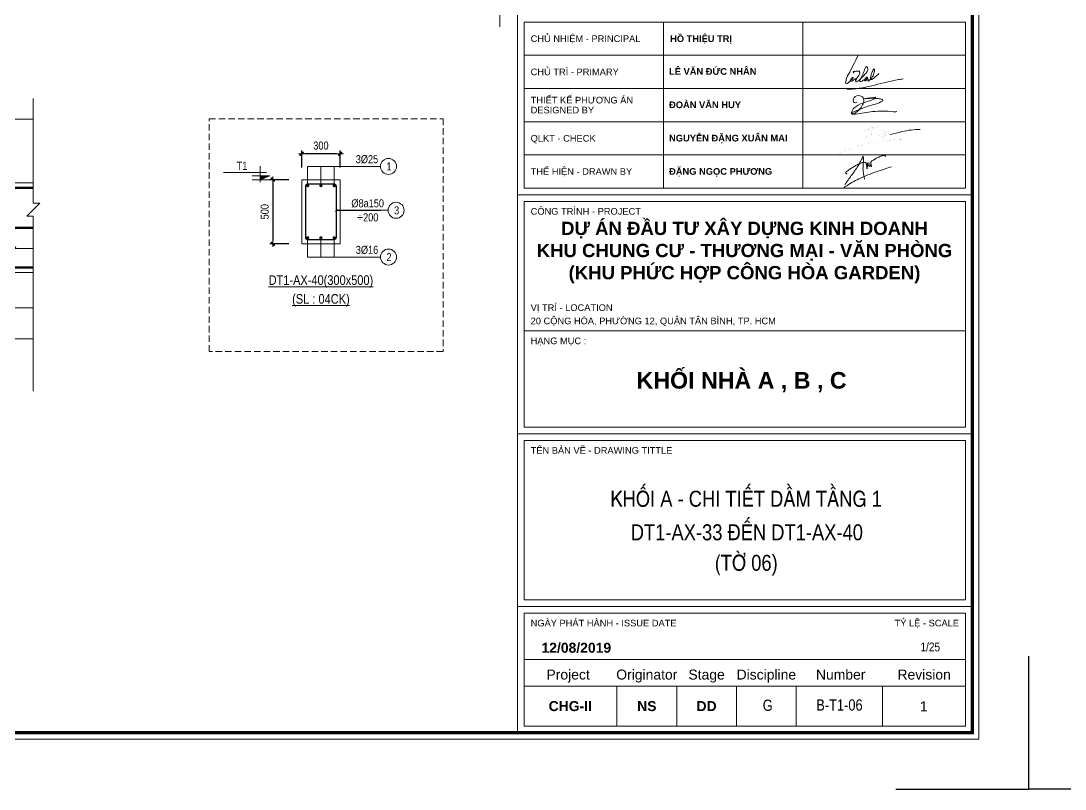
# Model space of a CAD drawing. Header units: millimetres. Extents: x 397144 to 8960116, y 345581 to 674207.
# Drawn here: x 5032996 to 5041148, y 648502 to 654500 of the extents above; entities that cross this region are included whole.
import ezdxf
from ezdxf.enums import TextEntityAlignment as Align
from ezdxf.xclip import XClip

# ---------------------------------------------------------------- set-up
doc = ezdxf.new("R2010")
doc.units = ezdxf.units.MM
doc.header["$XCLIPFRAME"] = 0
doc.header["$PDSIZE"] = -10
doc.linetypes.add('CENTER', pattern=[2, 1.25, -0.25, 0.25, -0.25])
doc.linetypes.add('HIDDEN', pattern=[0.375, 0.25, -0.125])
doc.layers.get('0').update_dxf_attribs({"linetype": 'CONTINUOUS'})
doc.layers.get('Defpoints').update_dxf_attribs({"color": 12, "linetype": 'CONTINUOUS'})
for name, color, linetype, lineweight in [('CDAI', 8, 'CONTINUOUS', 30), ('CHG_XX_Khung ten$0$TEXT', 7, 'CONTINUOUS', 15), ('CHUNHO', 7, 'CENTER', 13), ('CTHEP', 2, 'CONTINUOUS', 50), ('DBAO', 3, 'CONTINUOUS', 20), ('DGIONG', 4, 'CONTINUOUS', 13), ('KTH', 150, 'CONTINUOUS', 5), ('Net khuat', 8, 'HIDDEN', 13), ('STICK', 1, 'CONTINUOUS', 9), ('TEXT', 7, 'CONTINUOUS', 15)]:
    doc.layers.add(name, color=color, linetype=linetype, lineweight=lineweight)
doc.layers.add('HATCH', color=7, linetype='CONTINUOUS', lineweight=5, true_color=0x2491ff)
doc.styles.add('CHG_XX_Khung ten$0$A1 BORDER$0$ARIAL', font='arial.ttf')
doc.styles.add('CHG_XX_Khung ten$0$A1 BORDER$0$Arial - Bold', font='arialbd.ttf', dxfattribs={"height": 2.5})
doc.styles.add('CHG_XX_Khung ten$0$arial', font='arial.ttf')
doc.styles.add('CHG_XX_Khung ten$0$Arial - Bold', font='arialbd.ttf')
doc.styles.add('CHG_XX_Khung ten$0$title block pccc$0$ARIAL', font='arial.ttf')
doc.styles.add('CHG_XX_Khung ten$0$title block pccc$0$Arial - Bold', font='arialbd.ttf', dxfattribs={"height": 2.5})
doc.styles.add('Star-HelCon', font='VHELVCN_0.TTF')
doc.styles.add('TTP-HelCon', font='VHELVCN_0.TTF')
doc.styles.add('VNI-HELVE-CONDENSE', font='VHELVCN_0.TTF')
doc.dimstyles.new('kc-25', dxfattribs={"dimtxt": 62.5, "dimasz": 20, "dimexe": 20, "dimexo": 50, "dimgap": 25, "dimtad": 3, "dimdec": 0, "dimzin": 0, "dimdsep": 46, "dimtxsty": 'VNI-HELVE-CONDENSE', "dimblk": 'DIM', "dimcen": 2.5, "dimclrd": 256, "dimclre": 154, "dimclrt": 7, "dimaunit": 1, "dimadec": 0, "dimazin": 0, "dimtfac": 1, "dimtdec": 0, "dimtix": 1, "dimtmove": 0, "dimatfit": 3, "dimldrblk": 'DOT', "dimfxl": 1, "dimtolj": 1, "dimtzin": 0, "dimarcsym": 0})
doc.dimstyles.new('TTP-25', dxfattribs={"dimscale": 25, "dimtxt": 2.5, "dimasz": 1, "dimexe": 1, "dimexo": 1, "dimgap": 0.09, "dimtad": 0, "dimdec": 4, "dimrnd": 5, "dimzin": 9, "dimdsep": 46, "dimtxsty": 'TTP-HelCon', "dimblk": 'Stick1', "dimcen": 0.09, "dimdle": 1.5, "dimclrd": 256, "dimclre": 256, "dimclrt": 7, "dimadec": 0, "dimazin": 0, "dimtfac": 1, "dimtdec": 4, "dimtmove": 0, "dimatfit": 3, "dimldrblk": '_ArchTick1', "dimfxl": 1, "dimtvp": 1, "dimtolj": 1, "dimtzin": 0, "dimarcsym": 0})

# ---------------------------------------------------------------- blocks, each defined once
blk = doc.blocks.new('CHG_XX_Khung ten')
for p, q in [((687, 577), (687, 17)), ((687, 179), (824, 179)), ((687, 107), (824, 107)), ((687, 55), (824, 55))]:
    blk.add_line(p, q)
at = {"color": 9, "linetype": 'Continuous'}
for p, q in [((731, 231), (731, 181)), ((773, 231), (773, 181))]:
    blk.add_line(p, q, dxfattribs=at)
at = {"linetype": 'Continuous'}
for p, q in [((689, 39), (822, 39)), ((716.98, 31), (716.98, 19)), ((734.98, 31), (734.98, 19)), ((752.98, 31), (752.98, 19)), ((770.98, 31), (770.98, 19)), ((797, 31), (797, 19))]:
    blk.add_line(p, q, dxfattribs=at)
blk.add_lwpolyline([(15, 579), (826, 579), (826, 15), (15, 15)], close=True)
at = {"color": 4, "linetype": 'Continuous', "const_width": 1}
blk.add_lwpolyline([(17, 577), (824, 577), (824, 17), (17, 17)], close=True, dxfattribs=at)
at = {"color": 9, "linetype": 'Continuous'}
for points in [[(822, 221), (689, 221), (689, 231), (822, 231)], [(822, 211), (689, 211), (689, 221), (822, 221)], [(822, 201), (689, 201), (689, 211), (822, 211)], [(822, 191), (689, 191), (689, 201), (822, 201)], [(822, 181), (689, 181), (689, 191), (822, 191)]]:
    blk.add_lwpolyline(points, close=True, dxfattribs=at)
blk.add_lwpolyline([(822, 211), (689, 211), (822, 211)], dxfattribs=at)
at = {"linetype": 'Continuous'}
for points in [[(689, 177), (822, 177), (822, 138), (689, 138)], [(689, 109), (822, 109), (822, 138), (689, 138)], [(689, 105), (822, 105), (822, 57), (689, 57)], [(689, 53), (822, 53), (822, 31), (689, 31)], [(822, 19), (689, 19), (689, 31), (822, 31)]]:
    blk.add_lwpolyline(points, close=True, dxfattribs=at)
at = {"color": 1}
for points in [[(785.63, 182.08), (787.56, 184.76), (789.61, 187.7), (790.35, 188.98), (790.79, 189.92), (791.06, 190.59), (791.21, 189.09), (791.18, 188.31), (791.14, 187.75), (791.09, 186.47), (791.21, 185.58), (791.42, 184.31), (791.51, 183.99), (791.51, 183.74)], [(786.29, 185.19), (785.86, 185.61), (786.06, 185.86), (787.11, 186.7), (788.17, 187.35), (789.1, 187.9), (790.12, 188.41), (790.69, 188.61), (791.04, 188.74), (791.47, 188.79), (791.73, 188.72), (791.92, 188.61), (792.08, 188.33), (792.16, 188.06), (792.21, 187.84), (792.21, 187.27), (792.2, 187.05), (792.23, 186.85), (792.39, 187.1), (792.48, 187.84), (792.46, 188.12), (792.44, 188.61), (792.46, 188.03), (792.53, 187.67), (792.73, 187.74), (792.86, 187.87), (792.9, 188.09), (792.9, 188.28), (792.87, 188.7), (792.91, 188.19), (792.93, 187.79), (792.94, 187.69), (793.11, 187.61), (793.31, 187.73), (793.45, 187.93), (793.48, 188.22), (793.48, 188.64), (793.48, 189.05), (793.48, 188.49), (793.56, 187.84), (793.63, 187.45), (793.48, 188.6), (793.51, 188.92), (794.2, 189.45), (794.72, 189.76), (795.44, 190.17), (796.2, 190.5), (796.65, 190.69), (797.26, 190.79), (797.77, 190.74), (797.95, 190.55)], [(785.43, 181.21), (786.17, 181.73), (788.31, 183), (790.34, 184), (791.77, 184.64), (795.08, 185.91), (796.87, 186.5), (799.7, 187.42)]]:
    blk.add_spline(points, degree=3, dxfattribs=at)
at = {"layer": 'CHG_XX_Khung ten$0$TEXT', "color": 1}
blk.add_lwpolyline([(801.29, 204.04, -0.124137), (800.16, 204.02, 0.028888), (797.25, 204.19, 0.026156), (793.98, 204.04, 0.007061), (788.86, 203.28, -0.091769), (787.85, 203.27, -0.25841), (787.51, 203.62, -0.039719), (788.28, 204, -0.004242), (791.23, 205.18, -0.019244), (794.8, 206.31, 0.094204), (797.02, 207.28, 0.504882), (796.98, 207.63, 0.07616), (796.3, 207.87, 0.041135), (794.97, 208.03, 0.034641), (791.34, 207.9, 0.01407), (792.8, 208.12, 0.003668), (794.71, 208.36, -0.800617), (794.79, 208.18, -0.093248), (793.21, 207.32, 0.020479), (791.05, 206.59, 0.096842), (788.38, 205.18, 0.259163), (787.77, 203.63, 0.564182), (788.17, 203.39, 0.087383), (789.69, 204.36, 0.156422), (791.35, 207.23, 0.228987), (790.91, 208.45, 0.272068), (789.19, 208.76, 0.293527), (788.08, 207.43, 0.171419), (788.25, 206.94, 0.281707), (788.69, 206.7, 0.217513), (789.34, 206.92)], format="xyb", dxfattribs=at)
at = {"layer": 'CHG_XX_Khung ten$0$TEXT', "color": 1, "const_width": 0.0121}
for points in [[(791.6, 198.34, 0.143835), (794.1, 199.89, -0.075685), (793.5, 197.02, -0.172299), (794.95, 199.92, -0.299798), (795.6, 198.96, -0.170508), (795.36, 197.75, 0.168316), (795.11, 197.03)], [(791.95, 196.04, -0.054469), (792.33, 197.1, 0.103257), (792.78, 199.38)], [(797.47, 197.92, 0.401177), (797.3, 198.32, 0.483935), (795.9, 197.43, 0.196997), (796.02, 196.61, 0.296639), (796.38, 196.53, 0.183057), (797.12, 197.39)], [(797.48, 198.09, 0.142769), (797.07, 197.1, 0.220826), (797.29, 196.56, 0.106687), (798.07, 198.16, 0.181562), (797.64, 197.4, -0.039872), (797.25, 196.09, -0.060225), (798.09, 197.69, 0.017174), (797.52, 196.45, -0.149286), (799.3, 197.16)], [(806.31, 195.73, -0.026807), (805.12, 195.66, 0.027369), (800.25, 195.52, 0.022423), (795.26, 194.89, 0.038275), (791.04, 194.04, 0.053272), (785.95, 192.37, 0.118692), (783.44, 190.96)]]:
    blk.add_lwpolyline(points, format="xyb", dxfattribs=at)
at = {"layer": 'CHG_XX_Khung ten$0$TEXT', "color": 1}
for centre, radius, start, end in [((808.51, 174.85), 23.83, 90.5448, 103.6788), ((793.37, 230.45), 33.81, 280.1185, 286.3373)]:
    blk.add_arc(centre, radius, start, end, dxfattribs=at)
for points in [[(789.62, 220.97), (786.72, 215.31), (785.87, 213.03), (785.94, 212.46), (786.42, 212.53), (787.18, 213.24), (787.77, 213.73), (788.12, 214.16), (788.07, 214.29), (787.94, 214.27), (787.28, 213.56), (787.2, 213.33), (787.26, 213.21), (787.44, 213.16), (787.7, 213.23), (788.87, 214.02)], [(788.4, 215.73), (788.18, 215.82), (788.21, 216), (788.32, 216.07), (788.7, 216.16), (789.23, 216.24), (789.76, 216.24), (790.01, 216.08), (790.1, 215.79), (790.05, 215.41), (788.96, 213.65), (788.88, 213.4), (788.88, 213.13), (789, 213.02), (789.17, 213.01), (789.51, 213.17), (790.77, 214.27), (791.67, 215.27), (792.3, 216.07), (792.5, 216.66), (792.49, 217.11), (792.33, 217.45), (792.13, 217.58), (791.94, 217.52), (791.73, 217.16), (790.12, 213.5), (790.04, 213.21), (790.14, 213.12), (791.53, 213.7), (792.32, 214.06), (792.42, 214.24), (792.36, 214.39), (792.17, 214.35), (791.86, 214.12), (791.68, 213.82), (791.57, 213.47), (791.67, 213.35), (791.96, 213.42), (792.51, 213.89), (792.61, 213.78), (792.55, 213.52), (792.61, 213.3), (792.77, 213.25), (793.05, 213.46), (794.1, 214.86), (794.42, 215.85), (794.57, 216.45), (794.53, 216.83), (794.42, 216.89), (794.27, 216.8), (794.14, 216.57), (793.62, 215.47), (793.41, 214.74), (793.36, 214.18), (793.41, 213.82), (793.56, 213.67), (793.77, 213.71), (794.19, 213.99), (795.35, 214.98), (795.89, 215.51)], [(786.22, 211.12), (786.28, 210.87), (786.71, 210.78), (801.78, 213.69), (803.18, 213.88)]]:
    blk.add_spline(points, degree=3, dxfattribs=at)
at = {"layer": 'Defpoints', "color": 1, "ltscale": 2}
for points in [[(40.06, 0), (0, 0), (0, 40)], [(800.94, 0), (841, 0), (841, 40)]]:
    blk.add_lwpolyline(points, dxfattribs=at)
for s, height, style, p in [('CHỦ NHIỆM - PRINCIPAL', 2, 'CHG_XX_Khung ten$0$title block pccc$0$ARIAL', (691, 226)), ('HỒ THIỆU TRỊ', 2, 'CHG_XX_Khung ten$0$title block pccc$0$Arial - Bold', (733, 226)), ('CHỦ TRÌ - PRIMARY', 2, 'CHG_XX_Khung ten$0$title block pccc$0$ARIAL', (691, 216)), ('LÊ VĂN ĐỨC NHÂN', 2.0073, 'CHG_XX_Khung ten$0$Arial - Bold', (732.68, 216.13)), ('THIẾT KẾ PHƯƠNG ÁN', 2, 'CHG_XX_Khung ten$0$title block pccc$0$ARIAL', (691, 207.5)), ('ĐOÀN VĂN HUY', 2.0073, 'CHG_XX_Khung ten$0$Arial - Bold', (732.68, 206.09)), ('DESIGNED BY', 2, 'CHG_XX_Khung ten$0$title block pccc$0$ARIAL', (691, 204.5)), ('QLKT - CHECK', 2, 'CHG_XX_Khung ten$0$title block pccc$0$ARIAL', (691, 196)), ('NGUYỄN ĐẶNG XUÂN MAI', 2.0073, 'CHG_XX_Khung ten$0$Arial - Bold', (732.68, 196.05)), ('THỂ HIỆN - DRAWN BY', 2, 'CHG_XX_Khung ten$0$title block pccc$0$ARIAL', (691, 186)), ('ĐẶNG NGỌC PHƯƠNG', 2.0073, 'CHG_XX_Khung ten$0$Arial - Bold', (732.68, 186.02)), ('CÔNG TRÌNH - PROJECT', 2, 'CHG_XX_Khung ten$0$A1 BORDER$0$ARIAL', (691, 174)), ('VỊ TRÍ - LOCATION', 2, 'CHG_XX_Khung ten$0$A1 BORDER$0$ARIAL', (691, 145)), ('20 CỘNG HÒA, PHƯỜNG 12, QUẬN TÂN BÌNH, TP. HCM', 2, 'CHG_XX_Khung ten$0$A1 BORDER$0$ARIAL', (691, 141)), ('HẠNG MỤC :', 2, 'CHG_XX_Khung ten$0$A1 BORDER$0$ARIAL', (691, 135)), ('TÊN BẢN VẼ - DRAWING TITTLE', 2, 'CHG_XX_Khung ten$0$A1 BORDER$0$ARIAL', (691, 102)), ('NGÀY PHÁT HÀNH - ISSUE DATE', 2, 'CHG_XX_Khung ten$0$A1 BORDER$0$ARIAL', (691, 50))]:
    blk.add_text(s, height=height, dxfattribs=dict(style=style)).set_placement(p, align=Align.MIDDLE_LEFT)
at = {"style": 'CHG_XX_Khung ten$0$A1 BORDER$0$ARIAL'}
blk.add_text('TỶ LỆ - SCALE', height=2, dxfattribs=at).set_placement((820, 50), align=Align.MIDDLE_RIGHT)
for s, style, p in [('12/08/2019', 'CHG_XX_Khung ten$0$A1 BORDER$0$Arial - Bold', (704.75, 42.57)), ('Project', 'CHG_XX_Khung ten$0$A1 BORDER$0$ARIAL', (702.28, 34.5)), ('Originator', 'CHG_XX_Khung ten$0$A1 BORDER$0$ARIAL', (725.98, 34.5)), ('Stage', 'CHG_XX_Khung ten$0$A1 BORDER$0$ARIAL', (743.98, 34.5)), ('Discipline', 'CHG_XX_Khung ten$0$A1 BORDER$0$ARIAL', (761.98, 34.5)), ('Number', 'CHG_XX_Khung ten$0$A1 BORDER$0$ARIAL', (784.37, 34.5)), ('Revision', 'CHG_XX_Khung ten$0$A1 BORDER$0$ARIAL', (809.5, 34.5)), ('CHG-II', 'CHG_XX_Khung ten$0$A1 BORDER$0$Arial - Bold', (702.94, 25)), ('NS', 'CHG_XX_Khung ten$0$A1 BORDER$0$Arial - Bold', (725.98, 25)), ('DD', 'CHG_XX_Khung ten$0$A1 BORDER$0$Arial - Bold', (743.98, 25)), ('1', 'CHG_XX_Khung ten$0$arial', (809.36, 24.93))]:
    blk.add_text(s, height=3, dxfattribs=dict(style=style)).set_placement(p, align=Align.MIDDLE_CENTER)
at = {"attachment_point": 2, "style": 'CHG_XX_Khung ten$0$A1 BORDER$0$Arial - Bold'}
for s, insert, char_height, width in [('DỰ ÁN ĐẦU TƯ XÂY DỰNG KINH DOANH\\PKHU CHUNG CƯ - THƯƠNG MẠI - VĂN PHÒNG\\P(KHU PHỨC HỢP CÔNG HÒA GARDEN)', (755.4, 170.88), 4, 159.8745), ('KHỐI NHÀ A , B , C', (754.52, 125.61), 5, 104.1229)]:
    blk.add_mtext(s, dxfattribs=dict(at, insert=insert, char_height=char_height, width=width))
blk = doc.blocks.new('Stick1')
at = {"layer": 'STICK'}
h = blk.add_hatch(color=256, dxfattribs=at)
edge = h.paths.add_edge_path()
edge.add_line((0.3, 0.5), (-0.5, -0.3))
edge.add_arc((-0.4, -0.4), 0.141, 135, 315)
edge.add_line((-0.3, -0.5), (0.5, 0.3))
edge.add_arc((0.4, 0.4), 0.141, 315, 495)
blk.add_line((1, 0), (-1, 0), dxfattribs=at)
blk.add_lwpolyline([(0.3, 0.5), (-0.5, -0.3, 1), (-0.3, -0.5), (0.5, 0.3, 1), (0.3, 0.5, 1)], format="xyb", dxfattribs=at)
blk = doc.blocks.new('*D2190')
at = {"layer": 'Defpoints', "color": 0, "transparency": 16777216}
for p in [(5239842.1, 681133.4), (5241741.1, 681133.4), (5241741.1, 680850.6)]:
    blk.add_point(p, dxfattribs=at)
at = {"layer": 'KTH', "lineweight": -2, "transparency": 16777216}
for p, q in [((5239842.1, 681108.4), (5239842.1, 680825.6)), ((5241741.1, 681108.4), (5241741.1, 680825.6)), ((5239867.1, 680850.6), (5241716.1, 680850.6))]:
    blk.add_line(p, q, dxfattribs=at)
at = {"layer": 'KTH', "lineweight": -2, "transparency": 16777216, "xscale": 25, "yscale": 25, "zscale": 25, "rotation": 180}
blk.add_blockref('Stick1', (5239842.1, 680850.6), dxfattribs=at)
at = {"layer": 'KTH', "lineweight": -2, "transparency": 16777216, "xscale": 25, "yscale": 25, "zscale": 25}
blk.add_blockref('Stick1', (5241741.1, 680850.6), dxfattribs=at)
at = {"layer": 'KTH', "color": 7, "transparency": 16777216, "insert": (5240791.6, 680920.5), "char_height": 62.5, "attachment_point": 5, "style": 'TTP-HelCon'}
blk.add_mtext('\\A1;3Þ10a150-3', dxfattribs=at)
blk = doc.blocks.new('_ArchTick1')
at = {"color": 0, "const_width": 3.81}
blk.add_lwpolyline([(-12.7, -12.7), (12.7, 12.7)], dxfattribs=at)
blk = doc.blocks.new('*D1852')
at = {"layer": 'Defpoints', "color": 0, "transparency": 16777216}
for p in [(5247292.1, 680343.4), (5239542.1, 680307.1), (5247292.1, 680145.2)]:
    blk.add_point(p, dxfattribs=at)
at = {"layer": 'KTH', "lineweight": -2, "transparency": 16777216}
for p, q in [((5239542.1, 680282.1), (5239542.1, 680120.2)), ((5247292.1, 680318.4), (5247292.1, 680120.2)), ((5239567.1, 680145.2), (5247267.1, 680145.2))]:
    blk.add_line(p, q, dxfattribs=at)
at = {"layer": 'KTH', "lineweight": -2, "transparency": 16777216, "xscale": 25, "yscale": 25, "zscale": 25, "rotation": 180}
blk.add_blockref('Stick1', (5239542.1, 680145.2), dxfattribs=at)
at = {"layer": 'KTH', "lineweight": -2, "transparency": 16777216, "xscale": 25, "yscale": 25, "zscale": 25}
blk.add_blockref('Stick1', (5247292.1, 680145.2), dxfattribs=at)
at = {"layer": 'KTH', "color": 7, "transparency": 16777216, "insert": (5243417.1, 680209.1), "char_height": 62.5, "attachment_point": 5, "style": 'TTP-HelCon'}
blk.add_mtext('\\A1;7750', dxfattribs=at)
blk = doc.blocks.new('*D2217')
at = {"layer": 'Defpoints', "color": 0, "transparency": 16777216}
for p in [(5239792.1, 681860.5), (5239792.1, 681671.5), (5241741.1, 681671.5)]:
    blk.add_point(p, dxfattribs=at)
at = {"layer": 'KTH', "lineweight": -2, "transparency": 16777216}
for p, q in [((5239792.1, 681696.5), (5239792.1, 681885.5)), ((5241741.1, 681696.5), (5241741.1, 681885.5)), ((5241716.1, 681860.5), (5239817.1, 681860.5))]:
    blk.add_line(p, q, dxfattribs=at)
at = {"layer": 'KTH', "lineweight": -2, "transparency": 16777216, "xscale": 25, "yscale": 25, "zscale": 25, "rotation": 180}
blk.add_blockref('Stick1', (5239792.1, 681860.5), dxfattribs=at)
at = {"layer": 'KTH', "lineweight": -2, "transparency": 16777216, "xscale": 25, "yscale": 25, "zscale": 25}
blk.add_blockref('Stick1', (5241741.1, 681860.5), dxfattribs=at)
at = {"layer": 'KTH', "color": 7, "transparency": 16777216, "insert": (5240766.6, 681924.4), "char_height": 62.5, "attachment_point": 5, "style": 'TTP-HelCon'}
blk.add_mtext('\\A1;1950', dxfattribs=at)
blk = doc.blocks.new('*D2186')
at = {"layer": 'Defpoints', "color": 0, "transparency": 16777216}
for p in [(5239793.7, 680663.5), (5240993.7, 680663.5), (5240993.7, 680389.3)]:
    blk.add_point(p, dxfattribs=at)
at = {"layer": 'KTH', "lineweight": -2, "transparency": 16777216}
for p, q in [((5239793.7, 680638.5), (5239793.7, 680364.3)), ((5240993.7, 680638.5), (5240993.7, 680364.3)), ((5239818.7, 680389.3), (5240968.7, 680389.3))]:
    blk.add_line(p, q, dxfattribs=at)
at = {"layer": 'KTH', "lineweight": -2, "transparency": 16777216, "xscale": 25, "yscale": 25, "zscale": 25, "rotation": 180}
blk.add_blockref('Stick1', (5239793.7, 680389.3), dxfattribs=at)
at = {"layer": 'KTH', "lineweight": -2, "transparency": 16777216, "xscale": 25, "yscale": 25, "zscale": 25}
blk.add_blockref('Stick1', (5240993.7, 680389.3), dxfattribs=at)
at = {"layer": 'KTH', "color": 7, "transparency": 16777216, "insert": (5240393.7, 680453.1), "char_height": 62.5, "attachment_point": 5, "style": 'TTP-HelCon'}
blk.add_mtext('\\A1;1200', dxfattribs=at)
blk = doc.blocks.new('*D8903')
at = {"layer": 'Defpoints', "color": 0, "ltscale": 500, "transparency": 16777216}
for p in [(5035188.2, 653462.2), (5035188.2, 653328.9), (5035488.2, 653328.9)]:
    blk.add_point(p, dxfattribs=at)
at = {"layer": 'KTH', "lineweight": -2, "ltscale": 500, "transparency": 16777216}
for p, q in [((5035188.2, 653353.9), (5035188.2, 653487.2)), ((5035463.2, 653462.2), (5035213.2, 653462.2)), ((5035488.2, 653353.9), (5035488.2, 653487.2))]:
    blk.add_line(p, q, dxfattribs=at)
at = {"layer": 'KTH', "lineweight": -2, "ltscale": 500, "transparency": 16777216, "xscale": 25, "yscale": 25, "zscale": 25, "rotation": 180}
blk.add_blockref('Stick1', (5035188.2, 653462.2), dxfattribs=at)
at = {"layer": 'KTH', "lineweight": -2, "ltscale": 500, "transparency": 16777216, "xscale": 25, "yscale": 25, "zscale": 25}
blk.add_blockref('Stick1', (5035488.2, 653462.2), dxfattribs=at)
at = {"layer": 'KTH', "color": 7, "ltscale": 500, "transparency": 16777216, "insert": (5035338.2, 653526), "char_height": 62.5, "attachment_point": 5, "style": 'TTP-HelCon'}
blk.add_mtext('\\A1;300', dxfattribs=at)
blk = doc.blocks.new('*D8904')
at = {"layer": 'Defpoints', "color": 0, "ltscale": 500, "transparency": 16777216}
for p in [(5035113, 653259.9), (5034963.2, 652759.9), (5035113, 652759.9)]:
    blk.add_point(p, dxfattribs=at)
at = {"layer": 'KTH', "lineweight": -2, "ltscale": 500, "transparency": 16777216}
for p, q in [((5035088, 653259.9), (5034938.2, 653259.9)), ((5034963.2, 653234.9), (5034963.2, 652784.9)), ((5035088, 652759.9), (5034938.2, 652759.9))]:
    blk.add_line(p, q, dxfattribs=at)
at = {"layer": 'KTH', "lineweight": -2, "ltscale": 500, "transparency": 16777216, "xscale": 25, "yscale": 25, "zscale": 25}
for p, rotation in [((5034963.2, 653259.9), 90), ((5034963.2, 652759.9), 270)]:
    blk.add_blockref('Stick1', p, dxfattribs=dict(at, rotation=rotation))
at = {"layer": 'KTH', "color": 7, "ltscale": 500, "transparency": 16777216, "insert": (5034899.4, 653009.9), "char_height": 62.5, "attachment_point": 5, "rotation": 90, "style": 'TTP-HelCon'}
blk.add_mtext('\\A1;500', dxfattribs=at)
blk = doc.blocks.new('CODE')
at = {"layer": 'DBAO'}
for p, q in [((-62.5, -20), (-62.5, 105)), ((-62.5, 0), (-137.5, 30)), ((-137.5, 30), (0, 30)), ((-137.5, 0), (0, 0)), ((-112.5, 55), (223.6, 55))]:
    blk.add_line(p, q, dxfattribs=at)
at = {"layer": 'HATCH', "color": 1}
blk.add_solid([(-62.5, 0), (-137.5, 30), (-62.5, 30)], dxfattribs=at)
blk = doc.blocks.new('DIM')
h = blk.add_hatch(color=1)
h.paths.add_polyline_path([(0.49, 0.29, 1), (0.29, 0.49), (-0.19, 0), (0.19, 0)])
h.paths.add_polyline_path([(0.19, 0), (-0.19, 0), (-0.49, -0.29, 1), (-0.29, -0.49)])
at = {"color": 9}
for p, q in [((-0.19, 0), (-1.5, 0)), ((0.19, 0), (1.5, 0))]:
    blk.add_line(p, q, dxfattribs=at)
at = {"color": 1}
for p, q in [((-0.49, -0.29), (0.29, 0.49)), ((-0.29, -0.49), (0.49, 0.29)), ((-0.19, 0), (0.19, 0))]:
    blk.add_line(p, q, dxfattribs=at)
blk.add_arc((-0.39, -0.39), 0.138, 135, 315, dxfattribs=at)
blk = doc.blocks.new('AX-39')
at = {"layer": 'CTHEP'}
blk.add_line((5210975.04145, 681013.42943), (5247672.67727, 681013.45884), dxfattribs=at)
blk.add_lwpolyline([(5210787.11638, 680705.47081), (5210787.11638, 681304.42943, -0.414213562), (5210807.11638, 681324.42943), (5247822.11639, 681324.37324, -0.414213562), (5247842.11639, 681304.37324), (5247842.11639, 680698.9725)], format="xyb", dxfattribs=at)
blk.add_lwpolyline([(5210824.90854, 681240.70867), (5210824.90854, 680702.42943), (5247796.89795, 680702.42746), (5247796.89795, 681150.21806)], dxfattribs=at)
at = {"layer": 'DBAO'}
for p, q in [((5247892.11639, 681363.14963), (5210742.11638, 681363.43576)), ((5239792.11639, 680663.37313), (5247292.10166, 680663.29372))]:
    blk.add_line(p, q, dxfattribs=at)
at = {"layer": 'KTH'}
for base, p1, p2, picture, middle in [((5239792.14096, 681860.53899), (5241741.14096, 681671.53899), (5239792.14096, 681671.53899), '*D2217', (5240766.64096, 681924.37233)), ((5240993.65774, 680389.26594), (5239793.65774, 680663.49813), (5240993.65774, 680663.48378), '*D2186', (5240393.65774, 680453.09927))]:
    dim = blk.add_linear_dim(base=base, p1=p1, p2=p2, dimstyle='TTP-25', override={"dimtmove": 1}, dxfattribs=at)
    dim.commit()
    dim.dimension.update_dxf_attribs({"geometry": picture, "text_midpoint": middle})
dim = blk.add_linear_dim(base=(5241741.14096, 680850.61378), p1=(5239842.13451, 681133.37835), p2=(5241741.14096, 681133.37835), text='3Þ10a150-3', dimstyle='TTP-25', override={"dimtmove": 1}, dxfattribs=at)
dim.commit()
dim.dimension.update_dxf_attribs({"geometry": '*D2190', "text_midpoint": (5240791.63774, 680920.53045)})
dim = blk.add_linear_dim(base=(5247292.09827, 680145.23648), p1=(5239542.11638, 680307.05319), p2=(5247292.09827, 680343.42943), angle=180, dimstyle='TTP-25', override={"dimtmove": 1}, dxfattribs=at)
dim.commit()
dim.dimension.update_dxf_attribs({"geometry": '*D1852', "text_midpoint": (5243417.10733, 680209.06981)})

msp = doc.modelspace()

# ---------------------------------------------------------------- texts
at = {"layer": 'CHUNHO', "style": 'Star-HelCon'}
for s, height, p in [('1/25', 68.75, (5040095.26132, 649577.45962)), ('G', 87.5, (5038826.58452, 649112.76031))]:
    msp.add_text(s, height=height, dxfattribs=at).set_placement(p, align=Align.CENTER)

# ---------------------------------------------------------------- next in the draw order: block references
at = {"layer": 'KTH', "ltscale": 0.8, "xscale": 25.92478421702978, "yscale": 25.92478421702978, "zscale": 25.92478421702978}
msp.add_blockref('CHG_XX_Khung ten', (5019061.57379, 648501.85593), dxfattribs=at)

# ---------------------------------------------------------------- next in the draw order: linework, layer by layer
at = {"layer": 'CDAI'}
msp.add_lwpolyline([(5035238.17321, 653228.68759), (5035438.17321, 653228.68759, -0.4142135624), (5035456.92321, 653209.93759), (5035456.92321, 652809.93759, -0.4142135624), (5035438.17321, 652791.18759), (5035238.17321, 652791.18759, -0.4142135624), (5035219.42321, 652809.93759), (5035219.42321, 653209.93759, -0.4142135624)], format="xyb", close=True, dxfattribs=at)
at = {"layer": 'CTHEP', "const_width": 12.5}
for points in [[(5035228.17321, 653213.68759, 1), (5035240.67321, 653213.68759, 1)], [(5035331.92321, 653213.68759, 1), (5035344.42321, 653213.68759, 1)], [(5035435.67321, 653213.68759, 1), (5035448.17321, 653213.68759, 1)], [(5035228.17321, 652806.18759, 1), (5035240.67321, 652806.18759, 1)], [(5035331.92321, 652806.18759, 1), (5035344.42321, 652806.18759, 1)], [(5035435.67321, 652806.18759, 1), (5035448.17321, 652806.18759, 1)]]:
    msp.add_lwpolyline(points, format="xyb", close=True, dxfattribs=at)
at = {"layer": 'DBAO', "flags": 128}
for points in [[(5035488.17321, 653259.93759), (5035488.17321, 652759.93759), (5035188.17321, 652759.93759), (5035188.17321, 653259.93759)], [(5035188.17321, 653259.93759), (5035488.17321, 653259.93759)]]:
    msp.add_lwpolyline(points, dxfattribs=at)
at = {"layer": 'DGIONG'}
for p, q in [((5035234.42321, 653213.68759), (5035234.42321, 653363.68759)), ((5035234.42321, 653363.68759), (5035803.17321, 653363.68759)), ((5035338.17321, 653213.68759), (5035338.17321, 653363.68759)), ((5035441.92321, 653213.68759), (5035441.92321, 653363.68759)), ((5035456.92321, 653020.81729), (5035862.67321, 653020.81729)), ((5035234.42321, 652656.18759), (5035234.42321, 652806.18759)), ((5035338.17321, 652656.18759), (5035338.17321, 652806.18759)), ((5035441.92321, 652656.18759), (5035441.92321, 652806.18759)), ((5035234.42321, 652656.18759), (5035803.17321, 652656.18759))]:
    msp.add_line(p, q, dxfattribs=at)
for points in [[(5036733.95311, 656738.58701), (5036733.95311, 655922.08865), (5036783.95311, 655922.08865), (5036683.95311, 655822.08865), (5036733.95311, 655822.08865), (5036733.95311, 654453.34506)], [(5033092.34617, 653892.87755), (5033092.34617, 653076.37918), (5033142.34617, 653076.37918), (5033042.34617, 652976.37918), (5033092.34617, 652976.37918), (5033092.34617, 651607.63559)]]:
    msp.add_lwpolyline(points, dxfattribs=at)
for centre in [(5035865.67321, 653363.68759), (5035925.17321, 653020.81729), (5035865.67321, 652656.18759)]:
    msp.add_circle(centre, 62.5, dxfattribs=at)
at = {"layer": 'Net khuat', "ltscale": 200}
msp.add_lwpolyline([(5034466.15397, 653736.23899), (5036291.24426, 653736.23899), (5036291.24426, 651917.94684), (5034466.15397, 651917.94684)], close=True, dxfattribs=at)

# ---------------------------------------------------------------- next in the draw order: block references
at = {"layer": 'DBAO'}
ref = msp.add_blockref('AX-39', (-206900.63462, -28128.673), dxfattribs=at)
XClip(ref).set_block_clipping_path([(5226626.9886538107, 679736.3085963837), (5239992.9807889815, 682021.5505509712)])
at = {"layer": 'KTH', "ltscale": 0.8, "xscale": 25.92478421702978, "yscale": 25.92478421702978, "zscale": 25.92478421702978}
msp.add_blockref('CHG_XX_Khung ten', (5040864.31732, 648501.85593), dxfattribs=at)
at = {"layer": 'KTH', "linetype": 'Continuous', "xscale": -1}
msp.add_blockref('CODE', (5034800.68666, 653259.93759), dxfattribs=at)

# ---------------------------------------------------------------- next in the draw order: texts
at = {"layer": 'CHUNHO', "style": 'Star-HelCon'}
for s, height, p in [('KHOÁI A - CHI TIEÁT DAÀM TAÀNG 1', 125, (5038658.26158, 650706.40923)), ('DT1-AX-33 ÑEÁN DT1-AX-40', 125, (5038663.36655, 650444.48925)), ('(TÔØ 06)', 125, (5038658.26158, 650206.51094)), ('B-T1-06', 87.5, (5039386.37102, 649115.03423))]:
    msp.add_text(s, height=height, dxfattribs=at).set_placement(p, align=Align.CENTER)
at = {"layer": 'TEXT', "style": 'TTP-HelCon'}
for s, height, p in [('3Þ25', 62.5, (5035697.67321, 653388.68759)), ('Þ8a150', 62.5, (5035703.17321, 653044.31729)), ('÷200', 62.5, (5035703.17321, 652934.56729)), ('3Þ16', 62.5, (5035697.93855, 652681.18759)), ('%%UDT1-AX-40(300x500)', 75, (5035338.17321, 652438.60556)), ('%%U(SL : 04CK)', 75, (5035338.17321, 652291.71096))]:
    msp.add_text(s, height=height, dxfattribs=at).set_placement(p, align=Align.CENTER)
msp.add_text('T1    ', height=62.5, dxfattribs=at).set_placement((5034842.95332, 653336.93259), align=Align.RIGHT)
at = {"layer": 'TEXT', "style": 'Star-HelCon'}
for s, p in [('1', (5035869.83988, 653363.68759)), ('3', (5035929.33988, 653020.81729)), ('2', (5035869.83988, 652656.18759))]:
    msp.add_text(s, height=62.5, dxfattribs=at).set_placement(p, align=Align.MIDDLE)

# ---------------------------------------------------------------- next in the draw order: dimensions: what is measured, and where the dimension line sits
at = {"layer": 'KTH', "ltscale": 500}
dim = msp.add_linear_dim(base=(5035188.17321, 653462.18759), p1=(5035488.17321, 653328.94954), p2=(5035188.17321, 653328.94954), dimstyle='TTP-25', override={"dimtxsty": 'TTP-HelCon'}, dxfattribs=at)
dim.commit()
dim.dimension.update_dxf_attribs({"geometry": '*D8903', "text_midpoint": (5035338.17321, 653526.02093)})
dim = msp.add_linear_dim(base=(5034963.18666, 652759.93759), p1=(5035113.01947, 653259.93759), p2=(5035113.01947, 652759.93759), angle=90, dimstyle='TTP-25', override={"dimtxsty": 'TTP-HelCon'}, dxfattribs=at)
dim.commit()
dim.dimension.update_dxf_attribs({"geometry": '*D8904', "text_midpoint": (5034899.35332, 653009.93759)})

# ---------------------------------------------------------------- next in the draw order: leaders
at = {"layer": 'DGIONG'}
msp.add_leader([(5035456.92321, 653020.81729), (5035802.85366, 653020.81729)], dimstyle='kc-25', override={"dimtad": 0, "dimldrblk": 'ArchTick', "dimfxl": 100, "dimarcsym": 1}, dxfattribs=at)

doc.saveas('drawing.dxf')
